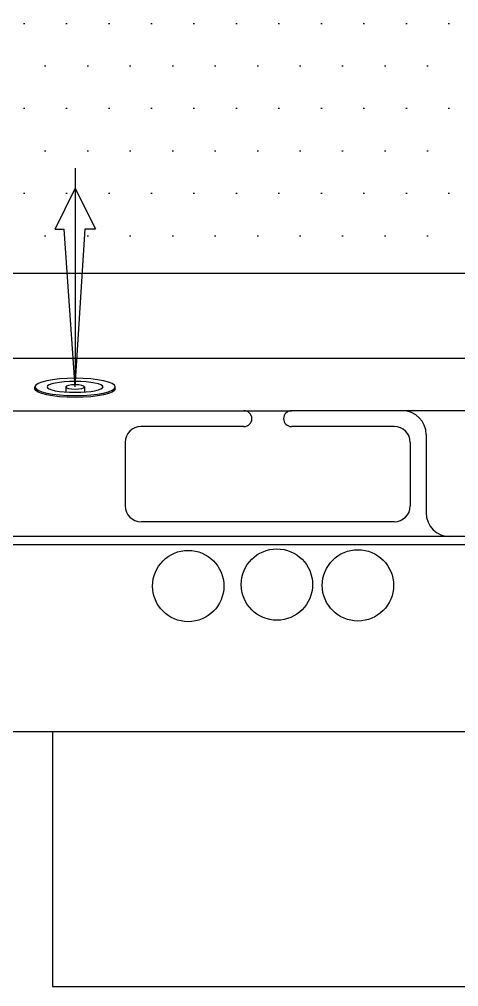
# Model space of a CAD drawing. Header units: millimetres. Extents: x -1219.8 to -1218.3, y 2265.08 to 2266.13.
# Drawn here: x -1219.451 to -1219.192, y 2265.081 to 2265.65 of the extents above; entities that cross this region are included whole.
import ezdxf

# ---------------------------------------------------------------- set-up
doc = ezdxf.new("R2010")
doc.units = ezdxf.units.MM
doc.header["$LTSCALE"] = 10
doc.linetypes.add('CENTER', pattern=[2, 1.25, -0.25, 0.25, -0.25])
for name, color, linetype in [('CONTOR04', 7, 'Continuous'), ('jacuzzi', 1, 'Continuous'), ('LCENTR02', 1, 'CENTER'), ('LCOTA02', 1, 'Continuous')]:
    doc.layers.add(name, color=color, linetype=linetype)

# ---------------------------------------------------------------- blocks, each defined once
blk = doc.blocks.new('A$C302A24D9')
at = {"layer": 'jacuzzi'}
for p, q in [((0, 1.229), (0, 1.017)), ((1.813, 1.017), (1.813, 1.61)), ((2.901, 1.017), (2.901, 1.61)), ((4.714, 1.229), (4.714, 1.017))]:
    blk.add_line(p, q, dxfattribs=at)
at = {"layer": 'jacuzzi', "extrusion": (0, 0, -1)}
for centre, major_axis, ratio, start_param, end_param in [((2.357, 1.229), (2.357, 0), 0.431953, 3.141593, 6.283185), ((2.357, 1.017), (2.357, 0), 0.431953, 3.141593, 9.424778), ((2.357, 1.017), (1.646, 0), 0.381644, 3.141593, 9.424778), ((2.357, 1.017), (0.544, 0), 0.461888, 1.570796326794896, 7.853981633974482)]:
    blk.add_ellipse(centre, major_axis=major_axis, ratio=ratio, start_param=start_param, end_param=end_param, dxfattribs=at)
blk = doc.blocks.new('BMG')
at = {"layer": 'LCENTR02'}
blk.add_line((0, -12.843), (0, 1.554), dxfattribs=at)
at = {"layer": 'LCOTA02'}
for p, q in [((0, 0), (-0.592, -9.266)), ((0, 0), (0.636, -9.258)), ((-0.592, -9.266), (-1.202, -9.27)), ((0.004, -11.642), (-1.202, -9.27)), ((1.178, -9.254), (0.004, -11.642)), ((1.178, -9.254), (0.636, -9.258))]:
    blk.add_line(p, q, dxfattribs=at)
at = {"layer": 'CONTOR04', "yscale": 0.5}
blk.add_blockref('A$C302A24D9', (-2.357, -0.508), dxfattribs=at)

msp = doc.modelspace()

# ---------------------------------------------------------------- hatches: boundary and pattern name
at = {"layer": 'jacuzzi'}
h = msp.add_hatch(dxfattribs=at)
h.set_pattern_fill('DOTS', color=256, scale=0.4, style=0)
h.set_pattern_definition([(0, (-1246.272852, 2262.148062), (0.0125, 0.025), [0, -0.025])])
h.paths.add_polyline_path([(-1219.50548, 2265.50102, -0.347675), (-1219.53468, 2265.52411, -0.115309), (-1219.53571, 2265.89343, -0.349236), (-1219.50647, 2265.91669), (-1218.60104, 2265.91669, -0.349236), (-1218.57181, 2265.89343, -0.115309), (-1218.57284, 2265.52411, -0.347675), (-1218.60203, 2265.50102), (-1218.81276, 2265.50102, -0.323974), (-1218.84126, 2265.52165, 0.72393), (-1218.93626, 2265.52165, -0.323974), (-1218.96476, 2265.50102)])

# ---------------------------------------------------------------- linework, layer by layer
for p, q in [((-1219.50548, 2265.50102), (-1218.96476, 2265.50102)), ((-1219.52673, 2265.45102), (-1218.96293, 2265.45102)), ((-1219.52673, 2265.42008), (-1219.29042, 2265.42008)), ((-1218.98668, 2265.42008), (-1219.29042, 2265.42008)), ((-1219.31842, 2265.41074), (-1219.37901, 2265.41074)), ((-1219.22984, 2265.41074), (-1219.29042, 2265.41074)), ((-1219.21117, 2265.40608), (-1219.21117, 2265.35941)), ((-1219.38834, 2265.40141), (-1219.38834, 2265.36408)), ((-1219.2205, 2265.40141), (-1219.2205, 2265.36408)), ((-1219.22984, 2265.35474), (-1219.37901, 2265.35474)), ((-1218.97664, 2265.34594), (-1219.52673, 2265.34594)), ((-1218.80731, 2265.34104), (-1219.53923, 2265.34104)), ((-1219.43112, 2265.23104), (-1219.43112, 2265.08104)), ((-1219.43112, 2265.08104), (-1218.83112, 2265.08104))]:
    msp.add_line(p, q, dxfattribs=at)
at = {"layer": 'jacuzzi', "color": 3}
msp.add_lwpolyline([(-1218.30376, 2265.24504, -0.414214), (-1218.31776, 2265.23104), (-1219.78976, 2265.23104, -0.414214), (-1219.80376, 2265.24504), (-1219.80376, 2266.11704, -0.414214), (-1219.78976, 2266.13104), (-1218.31776, 2266.13104, -0.414214), (-1218.30376, 2266.11704)], format="xyb", close=True, dxfattribs=at)
at = {"layer": 'jacuzzi'}
for centre in [(-1219.35121, 2265.31687), (-1219.29902, 2265.31775), (-1219.25132, 2265.31728)]:
    msp.add_circle(centre, 0.021, dxfattribs=at)
for centre, radius, start, end in [((-1219.31842, 2265.41541), 0.00467, 270, 90), ((-1219.29042, 2265.41541), 0.00467, 90, 270), ((-1219.22517, 2265.40608), 0.014, 0, 90), ((-1219.37901, 2265.40141), 0.00933, 90, 180), ((-1219.22984, 2265.40141), 0.00933, 0, 90), ((-1219.37901, 2265.36408), 0.00933, 180, 270), ((-1219.22984, 2265.36408), 0.00933, 270, 0), ((-1219.19717, 2265.35994), 0.014, 180, 270)]:
    msp.add_arc(centre, radius, start, end, dxfattribs=at)

# ---------------------------------------------------------------- block references
at = {"layer": 'jacuzzi', "xscale": 0.0100330033002881, "yscale": 0.01003300330046386, "zscale": 0.0100330033003292, "rotation": 180.0000000095319}
msp.add_blockref('BMG', (-1219.4178, 2265.4341), dxfattribs=at)

doc.saveas('drawing.dxf')
